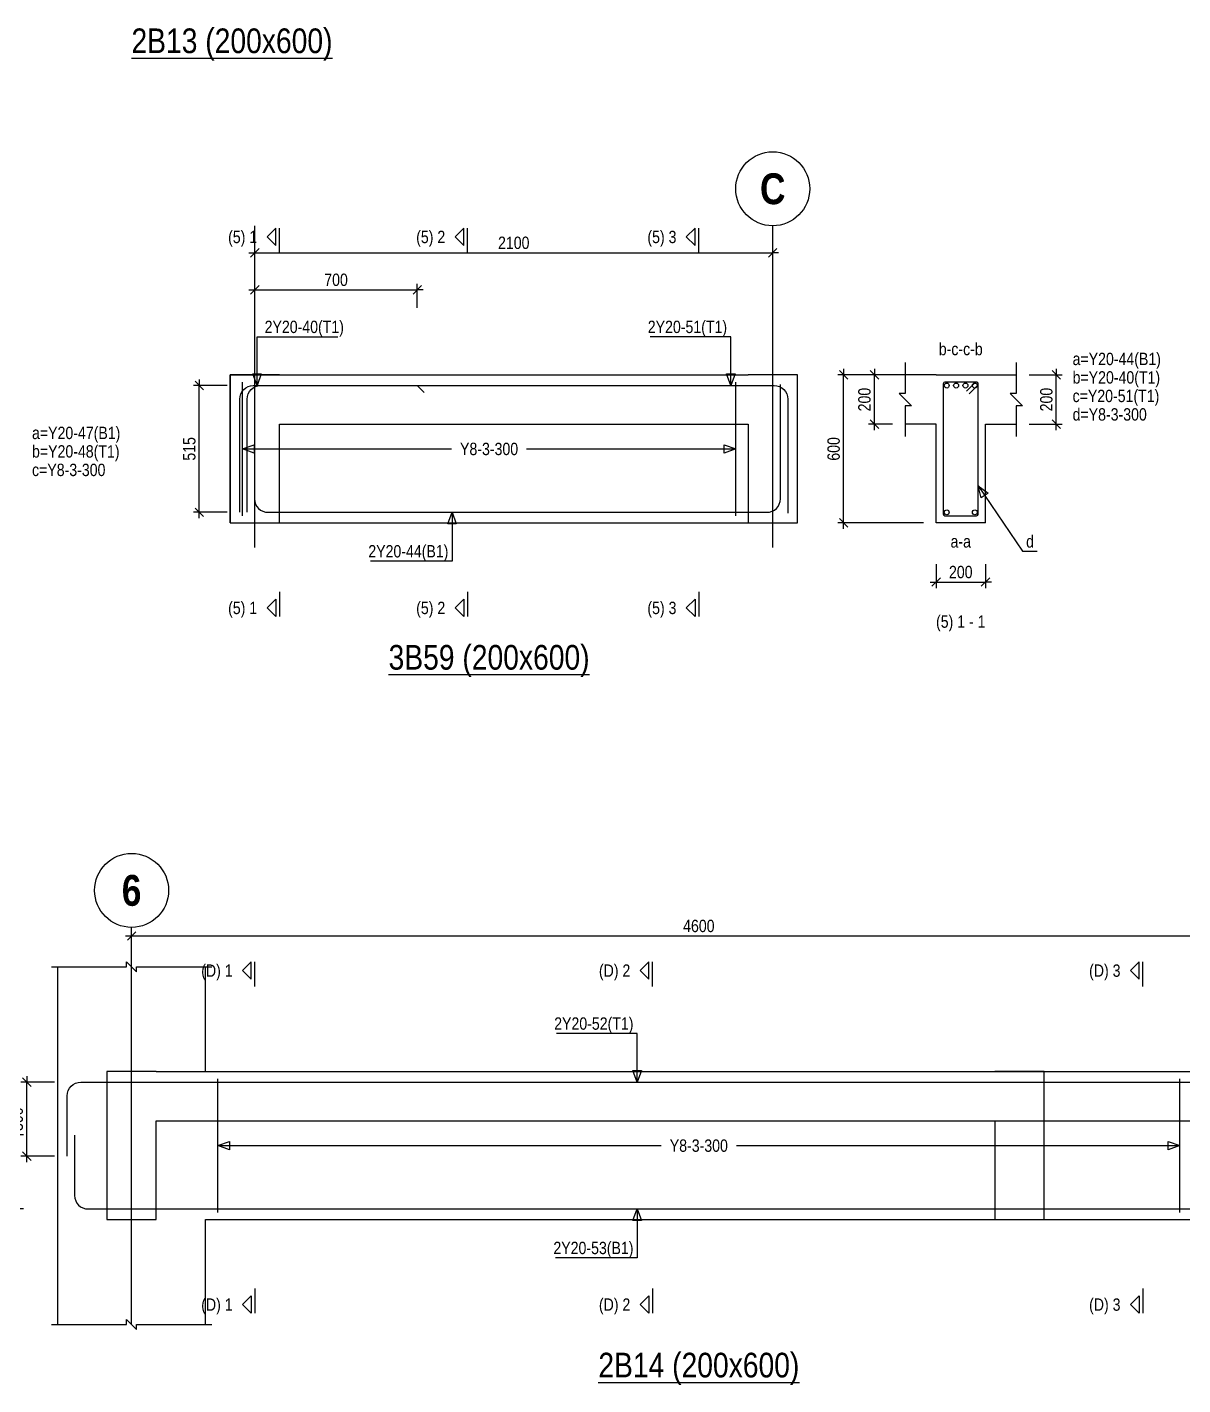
# Model space of a CAD drawing. Extents: x 0 to 206258, y -403073 to 0.
# Drawn here: x 48071 to 57443, y -263674 to -252664 of the extents above; entities that cross this region are included whole.
import ezdxf
from ezdxf.enums import TextEntityAlignment as Align
from ezdxf.lldxf.tags import DXFTag

# ---------------------------------------------------------------- set-up
doc = ezdxf.new("R2010")
doc.units = 0
doc.header["$LTSCALE"] = 1000
for name, color, linetype in [('Axis Circle(Dir 2)', 150, 'Continuous'), ('Axis Label(Dir 1)', 7, 'Continuous'), ('Axis Line(Dir 2)', 150, 'CENTER2'), ('Break Line', 5, 'Continuous'), ('Dimension Line', 5, 'Continuous'), ('Front Elevation Line', 40, 'Continuous'), ('Leader Line', 5, 'Continuous'), ('Link Line', 3, 'Continuous'), ('Rebar Kink', 4, 'Continuous'), ('Rebar Label', 6, 'Continuous'), ('Rebar Line', 7, 'Continuous'), ('Section Label', 1, 'Continuous'), ('Section Line', 1, 'Continuous'), ('Top Rebar Label', 6, 'Continuous'), ('Top Rebar Line', 7, 'Continuous')]:
    doc.layers.add(name, color=color, linetype=linetype)
for name, color, linetype, true_color in [('Back Elevation Line', 191, 'HIDDEN2', 0xd4aaff), ('Beam Label(D)', 94, 'Continuous', 0x008100), ('Beam Line(D)', 112, 'Continuous', 0x00bd5e), ('Link Label', 94, 'Continuous', 0x008100)]:
    doc.layers.add(name, color=color, linetype=linetype, true_color=true_color)
doc.styles.add('Axis Label(Dir 1)', font='ARIALNB.TTF', dxfattribs={"height": 250})
doc.styles.add('Beam Label(D)', font='ARIALN.TTF', dxfattribs={"height": 200})
doc.styles.add('Dimension Text', font='ARIALN.TTF', dxfattribs={"height": 100})
doc.styles.add('Link Label', font='ARIALN.TTF', dxfattribs={"height": 100})
doc.styles.add('Rebar Label', font='ARIALN.TTF', dxfattribs={"height": 100})
doc.styles.add('Section Label', font='ARIALN.TTF', dxfattribs={"height": 100})
doc.styles.add('Top Rebar Label', font='ARIALN.TTF', dxfattribs={"height": 100})
tags = doc.linetypes.add('CENTER2', pattern=[1.125, 0.75, -0.125, 0.125, -0.125]).pattern_tags.tags
tags[10:11] = [DXFTag(74, 4), DXFTag(75, 0), DXFTag(340, '0'), DXFTag(46, 0.0), DXFTag(50, 0.0), DXFTag(44, 0.0), DXFTag(45, 0.0)]
tags[8:9] = [DXFTag(74, 4), DXFTag(75, 0), DXFTag(340, '0'), DXFTag(46, 0.0), DXFTag(50, 0.0), DXFTag(44, 0.0), DXFTag(45, 0.0)]
tags[6:7] = [DXFTag(74, 4), DXFTag(75, 0), DXFTag(340, '0'), DXFTag(46, 0.0), DXFTag(50, 0.0), DXFTag(44, 0.0), DXFTag(45, 0.0)]
tags[4:5] = [DXFTag(74, 4), DXFTag(75, 0), DXFTag(340, '0'), DXFTag(46, 0.0), DXFTag(50, 0.0), DXFTag(44, 0.0), DXFTag(45, 0.0)]
tags = doc.linetypes.add('HIDDEN2', pattern=[0.1875, 0.125, -0.0625]).pattern_tags.tags
tags[6:7] = [DXFTag(74, 4), DXFTag(75, 0), DXFTag(340, '0'), DXFTag(46, 0.0), DXFTag(50, 0.0), DXFTag(44, 0.0), DXFTag(45, 0.0)]
tags[4:5] = [DXFTag(74, 4), DXFTag(75, 0), DXFTag(340, '0'), DXFTag(46, 0.0), DXFTag(50, 0.0), DXFTag(44, 0.0), DXFTag(45, 0.0)]
doc.dimstyles.new('BEAM', dxfattribs={"dimtxt": 100, "dimasz": 30, "dimexe": 48.3, "dimexo": 103.5, "dimgap": 30, "dimtad": 1, "dimtoh": 1, "dimdec": 1, "dimlfac": 0.5, "dimdsep": 46, "dimtxsty": 'Dimension Text', "dimblk": 'PCDIM_TICK', "dimcen": 0.09, "dimclrd": 5, "dimclre": 5, "dimclrt": 5, "dimadec": 1, "dimazin": 0, "dimtp": 1, "dimtm": 1, "dimtfac": 1, "dimtdec": 4, "dimtofl": 0, "dimtmove": 0, "dimatfit": 3, "dimfxl": 1, "dimtolj": 1, "dimtzin": 0, "dimarcsym": 0})

# ---------------------------------------------------------------- blocks, each defined once
blk = doc.blocks.new('PCDIM_TICK')
at = {"layer": 'Dimension Line', "color": 0, "transparency": 33554687}
for p, q in [((1.15, 1.15), (-1.15, -1.15)), ((1.61, 0), (0, 0))]:
    blk.add_line(p, q, dxfattribs=at)
blk = doc.blocks.new('*U3306')
at = {"layer": 'Dimension Line', "color": 5, "true_color": 0x0000ff, "transparency": 16777216}
for p, q in [((49917, -254941), (49917, -254746)), ((51235, -254941), (51235, -254746)), ((49917, -254794), (51235, -254794))]:
    blk.add_line(p, q, dxfattribs=at)
at = {"layer": 'Dimension Line', "color": 5, "true_color": 0x0000ff, "transparency": 16777216, "xscale": 30, "yscale": 30, "rotation": 180.0000000000004}
blk.add_blockref('PCDIM_TICK', (49917, -254794), dxfattribs=at)
at = {"layer": 'Dimension Line', "color": 5, "true_color": 0x0000ff, "transparency": 16777216, "xscale": 30, "yscale": 30}
blk.add_blockref('PCDIM_TICK', (51235, -254794), dxfattribs=at)
at = {"layer": 'Dimension Line', "color": 5, "true_color": 0x0000ff, "transparency": 16777216, "insert": (50576, -254764), "char_height": 100, "width": 180.83, "attachment_point": 8, "style": 'Dimension Text'}
blk.add_mtext('700', dxfattribs=at)
blk = doc.blocks.new('*U3307')
at = {"layer": 'Dimension Line', "color": 5, "true_color": 0x0000ff, "transparency": 16777216}
for p, q in [((49692, -255570), (49419, -255570)), ((49467, -256598), (49467, -255570)), ((49692, -256598), (49419, -256598))]:
    blk.add_line(p, q, dxfattribs=at)
at = {"layer": 'Dimension Line', "color": 5, "true_color": 0x0000ff, "transparency": 16777216, "xscale": 30, "yscale": 30}
for p, rotation in [((49467, -255570), 89.99999999999447), ((49467, -256598), 269.9999999999834)]:
    blk.add_blockref('PCDIM_TICK', p, dxfattribs=dict(at, rotation=rotation))
at = {"layer": 'Dimension Line', "color": 5, "true_color": 0x0000ff, "transparency": 16777216, "insert": (49437, -256084), "char_height": 100, "width": 182.37, "attachment_point": 8, "rotation": 90, "style": 'Dimension Text'}
blk.add_mtext('515', dxfattribs=at)
blk = doc.blocks.new('*U3308')
at = {"layer": 'Dimension Line', "color": 5, "true_color": 0x0000ff, "transparency": 16777216}
for p, q in [((49917, -254641), (49917, -254446)), ((54117, -254641), (54117, -254446)), ((49917, -254494), (54117, -254494))]:
    blk.add_line(p, q, dxfattribs=at)
at = {"layer": 'Dimension Line', "color": 5, "true_color": 0x0000ff, "transparency": 16777216, "xscale": 30, "yscale": 30, "rotation": 180.0000000000004}
blk.add_blockref('PCDIM_TICK', (49917, -254494), dxfattribs=at)
at = {"layer": 'Dimension Line', "color": 5, "true_color": 0x0000ff, "transparency": 16777216, "xscale": 30, "yscale": 30}
blk.add_blockref('PCDIM_TICK', (54117, -254494), dxfattribs=at)
at = {"layer": 'Dimension Line', "color": 5, "true_color": 0x0000ff, "transparency": 16777216, "insert": (52017, -254464), "char_height": 100, "width": 247.25, "attachment_point": 8, "style": 'Dimension Text'}
blk.add_mtext('2100', dxfattribs=at)
blk = doc.blocks.new('*U3309')
at = {"layer": 'Dimension Line', "color": 5, "true_color": 0x0000ff, "transparency": 16777216}
for p, q in [((56196, -255484), (56465, -255484)), ((56417, -255884), (56417, -255484)), ((56196, -255884), (56465, -255884))]:
    blk.add_line(p, q, dxfattribs=at)
at = {"layer": 'Dimension Line', "color": 5, "true_color": 0x0000ff, "transparency": 16777216, "xscale": 30, "yscale": 30}
for p, rotation in [((56417, -255484), 89.99999999999447), ((56417, -255884), 269.9999999999834)]:
    blk.add_blockref('PCDIM_TICK', p, dxfattribs=dict(at, rotation=rotation))
at = {"layer": 'Dimension Line', "color": 5, "true_color": 0x0000ff, "transparency": 16777216, "insert": (56387, -255684), "char_height": 100, "width": 182.77, "attachment_point": 8, "rotation": 90, "style": 'Dimension Text'}
blk.add_mtext('200', dxfattribs=at)
blk = doc.blocks.new('*U3310')
at = {"layer": 'Dimension Line', "color": 5, "true_color": 0x0000ff, "transparency": 16777216}
for p, q in [((55089, -255484), (54894, -255484)), ((54942, -255884), (54942, -255484)), ((55089, -255884), (54894, -255884))]:
    blk.add_line(p, q, dxfattribs=at)
at = {"layer": 'Dimension Line', "color": 5, "true_color": 0x0000ff, "transparency": 16777216, "xscale": 30, "yscale": 30}
for p, rotation in [((54942, -255484), 89.99999999999447), ((54942, -255884), 269.9999999999834)]:
    blk.add_blockref('PCDIM_TICK', p, dxfattribs=dict(at, rotation=rotation))
at = {"layer": 'Dimension Line', "color": 5, "true_color": 0x0000ff, "transparency": 16777216, "insert": (54912, -255684), "char_height": 100, "width": 182.77, "attachment_point": 8, "rotation": 90, "style": 'Dimension Text'}
blk.add_mtext('200', dxfattribs=at)
blk = doc.blocks.new('*U3311')
at = {"layer": 'Dimension Line', "color": 5, "true_color": 0x0000ff, "transparency": 16777216}
for p, q in [((55339, -255484), (54644, -255484)), ((54692, -256684), (54692, -255484)), ((55339, -256684), (54644, -256684))]:
    blk.add_line(p, q, dxfattribs=at)
at = {"layer": 'Dimension Line', "color": 5, "true_color": 0x0000ff, "transparency": 16777216, "xscale": 30, "yscale": 30}
for p, rotation in [((54692, -255484), 89.99999999999447), ((54692, -256684), 269.9999999999834)]:
    blk.add_blockref('PCDIM_TICK', p, dxfattribs=dict(at, rotation=rotation))
at = {"layer": 'Dimension Line', "color": 5, "true_color": 0x0000ff, "transparency": 16777216, "insert": (54662, -256084), "char_height": 100, "width": 181.97, "attachment_point": 8, "rotation": 90, "style": 'Dimension Text'}
blk.add_mtext('600', dxfattribs=at)
blk = doc.blocks.new('*U3312')
at = {"layer": 'Dimension Line', "color": 5, "true_color": 0x0000ff, "transparency": 16777216}
for p, q in [((55442, -257018), (55442, -257213)), ((55842, -257018), (55842, -257213)), ((55442, -257164), (55842, -257164))]:
    blk.add_line(p, q, dxfattribs=at)
at = {"layer": 'Dimension Line', "color": 5, "true_color": 0x0000ff, "transparency": 16777216, "xscale": 30, "yscale": 30, "rotation": 180.0000000000004}
blk.add_blockref('PCDIM_TICK', (55442, -257164), dxfattribs=at)
at = {"layer": 'Dimension Line', "color": 5, "true_color": 0x0000ff, "transparency": 16777216, "xscale": 30, "yscale": 30}
blk.add_blockref('PCDIM_TICK', (55842, -257164), dxfattribs=at)
at = {"layer": 'Dimension Line', "color": 5, "true_color": 0x0000ff, "transparency": 16777216, "insert": (55642, -257134), "char_height": 100, "width": 182.77, "attachment_point": 8, "style": 'Dimension Text'}
blk.add_mtext('200', dxfattribs=at)
blk = doc.blocks.new('*U3375')
at = {"layer": 'Dimension Line', "color": 5, "true_color": 0x0000ff, "transparency": 16777216}
for p, q in [((48292, -261220), (48020, -261220)), ((48068, -261820), (48068, -261220)), ((48292, -261820), (48020, -261820))]:
    blk.add_line(p, q, dxfattribs=at)
at = {"layer": 'Dimension Line', "color": 5, "true_color": 0x0000ff, "transparency": 16777216, "xscale": 30, "yscale": 30}
for p, rotation in [((48068, -261220), 89.99999999999447), ((48068, -261820), 269.9999999999834)]:
    blk.add_blockref('PCDIM_TICK', p, dxfattribs=dict(at, rotation=rotation))
at = {"layer": 'Dimension Line', "color": 5, "true_color": 0x0000ff, "transparency": 16777216, "insert": (48038, -261520), "char_height": 100, "width": 181.5, "attachment_point": 8, "rotation": 90, "style": 'Dimension Text'}
blk.add_mtext('300', dxfattribs=at)
blk = doc.blocks.new('*U3376')
at = {"layer": 'Dimension Line', "color": 5, "true_color": 0x0000ff, "transparency": 16777216}
for p, q in [((48042, -261648), (47770, -261648)), ((47818, -262248), (47818, -261648)), ((48042, -262248), (47770, -262248))]:
    blk.add_line(p, q, dxfattribs=at)
at = {"layer": 'Dimension Line', "color": 5, "true_color": 0x0000ff, "transparency": 16777216, "xscale": 30, "yscale": 30}
for p, rotation in [((47818, -261648), 89.99999999999447), ((47818, -262248), 269.9999999999834)]:
    blk.add_blockref('PCDIM_TICK', p, dxfattribs=dict(at, rotation=rotation))
at = {"layer": 'Dimension Line', "color": 5, "true_color": 0x0000ff, "transparency": 16777216, "insert": (47788, -261948), "char_height": 100, "width": 181.5, "attachment_point": 8, "rotation": 90, "style": 'Dimension Text'}
blk.add_mtext('300', dxfattribs=at)
blk = doc.blocks.new('*U3377')
at = {"layer": 'Dimension Line', "color": 5, "true_color": 0x0000ff, "transparency": 16777216}
for p, q in [((48918, -260181), (48918, -259986)), ((48918, -260034), (58118, -260034)), ((58118, -260181), (58118, -259986))]:
    blk.add_line(p, q, dxfattribs=at)
at = {"layer": 'Dimension Line', "color": 5, "true_color": 0x0000ff, "transparency": 16777216, "xscale": 30, "yscale": 30, "rotation": 180.0000000000004}
blk.add_blockref('PCDIM_TICK', (48918, -260034), dxfattribs=at)
at = {"layer": 'Dimension Line', "color": 5, "true_color": 0x0000ff, "transparency": 16777216, "xscale": 30, "yscale": 30}
blk.add_blockref('PCDIM_TICK', (58118, -260034), dxfattribs=at)
at = {"layer": 'Dimension Line', "color": 5, "true_color": 0x0000ff, "transparency": 16777216, "insert": (53518, -260004), "char_height": 100, "width": 249.2, "attachment_point": 8, "style": 'Dimension Text'}
blk.add_mtext('4600', dxfattribs=at)

msp = doc.modelspace()

# ---------------------------------------------------------------- linework, layer by layer
at = {"layer": 'Axis Circle(Dir 2)', "transparency": 33554687}
for centre in [(54117.055, -253974.284), (48917.965, -259664.284)]:
    msp.add_circle(centre, 300, dxfattribs=at)
at = {"layer": 'Axis Line(Dir 2)', "transparency": 33554687}
for points in [[(49917.055, -256884.284), (49917.055, -254274.284)], [(54117.055, -256884.284), (54117.055, -254274.284)], [(48917.965, -263184.284), (48917.965, -259964.284)]]:
    msp.add_lwpolyline(points, dxfattribs=at)
at = {"layer": 'Back Elevation Line', "transparency": 33554687}
for points in [[(50117.055, -255484.284), (49717.055, -255484.284)], [(49717.055, -255484.284), (49717.055, -256684.284)], [(50117.055, -255484.284), (49717.055, -255484.284)], [(49717.055, -255484.284), (49717.055, -256684.284)], [(50117.055, -255484.284), (49717.055, -255484.284)], [(49717.055, -255484.284), (49717.055, -256684.284)], [(50117.055, -255484.284), (53917.055, -255484.284)], [(54317.055, -255484.284), (53917.055, -255484.284)], [(54317.055, -255484.284), (53917.055, -255484.284)], [(54317.055, -256684.284), (54317.055, -255484.284)], [(54317.055, -256684.284), (54317.055, -255484.284)], [(50117.055, -256684.284), (50117.055, -255884.284)], [(50117.055, -256684.284), (50117.055, -255884.284)], [(50117.055, -256684.284), (50117.055, -255884.284)], [(50117.055, -255884.284), (53917.055, -255884.284)], [(53917.055, -255884.284), (53917.055, -256684.284)], [(53917.055, -255884.284), (53917.055, -256684.284)], [(49717.055, -256684.284), (50117.055, -256684.284)], [(49717.055, -256684.284), (50117.055, -256684.284)], [(49717.055, -256684.284), (50117.055, -256684.284)], [(53917.055, -256684.284), (54317.055, -256684.284)], [(53917.055, -256684.284), (54317.055, -256684.284)], [(49117.965, -261134.284), (48717.965, -261134.284)], [(48717.965, -261134.284), (48717.965, -262334.284)], [(49117.965, -261134.284), (55917.965, -261134.284)], [(56317.965, -261134.284), (55917.965, -261134.284)], [(56317.965, -262334.284), (56317.965, -261134.284)], [(49117.965, -262334.284), (49117.965, -261534.284)], [(49117.965, -261534.284), (55917.965, -261534.284)], [(55917.965, -261534.284), (55917.965, -262334.284)], [(48717.965, -262334.284), (49117.965, -262334.284)], [(55917.965, -262334.284), (56317.965, -262334.284)]]:
    msp.add_lwpolyline(points, dxfattribs=at)
at = {"layer": 'Beam Line(D)', "transparency": 33554687}
for points in [[(49717.055, -255484.284), (53917.055, -255484.284)], [(49717.055, -256684.284), (49717.055, -255484.284)], [(54317.055, -255484.284), (53917.055, -255484.284)], [(54317.055, -256684.284), (54317.055, -255484.284)], [(55442.055, -255484.284), (55192.055, -255484.284)], [(55442.055, -255484.284), (55842.055, -255484.284)], [(55442.055, -255484.284), (55442.055, -255484.284)], [(55842.055, -255484.284), (55842.055, -255484.284)], [(55842.055, -255484.284), (56092.055, -255484.284)], [(55842.055, -256684.284), (55442.055, -256684.284), (55442.055, -255884.284), (55192.055, -255884.284)], [(55842.055, -256684.284), (55842.055, -255884.284), (56092.055, -255884.284)], [(49717.055, -256684.284), (53917.055, -256684.284)], [(53917.055, -256684.284), (54317.055, -256684.284)], [(48317.965, -260284.284), (48317.965, -261134.284)], [(49517.965, -261134.284), (49517.965, -260284.284)], [(48317.965, -261134.284), (48317.965, -263184.284)], [(49517.965, -261134.284), (57517.965, -261134.284)], [(49517.965, -263184.284), (49517.965, -262334.284)], [(49517.965, -262334.284), (57517.965, -262334.284)]]:
    msp.add_lwpolyline(points, dxfattribs=at)
at = {"layer": 'Break Line', "transparency": 33554687}
for points in [[(55192.055, -255384.284), (55192.055, -255634.284), (55142.055, -255634.284), (55242.055, -255734.284), (55192.055, -255734.284), (55192.055, -255984.284)], [(56092.055, -255384.284), (56092.055, -255634.284), (56042.055, -255634.284), (56142.055, -255734.284), (56092.055, -255734.284), (56092.055, -255984.284)], [(48267.965, -260284.284), (48877.965, -260284.284), (48877.965, -260244.284), (48957.965, -260324.284), (48957.965, -260284.284), (49567.965, -260284.284)], [(48267.965, -263184.284), (48877.965, -263184.284), (48877.965, -263144.284), (48957.965, -263224.284), (48957.965, -263184.284), (49567.965, -263184.284)]]:
    msp.add_lwpolyline(points, dxfattribs=at)
at = {"layer": 'Front Elevation Line', "transparency": 33554687}
for points in [[(50117.055, -255484.284), (49717.055, -255484.284)], [(49717.055, -255484.284), (49717.055, -256684.284)], [(50117.055, -255484.284), (53917.055, -255484.284)], [(54317.055, -255484.284), (53917.055, -255484.284)], [(54317.055, -256684.284), (54317.055, -255484.284)], [(50117.055, -256684.284), (50117.055, -255884.284)], [(50117.055, -255884.284), (53917.055, -255884.284)], [(53917.055, -255884.284), (53917.055, -256684.284)], [(49717.055, -256684.284), (50117.055, -256684.284)], [(53917.055, -256684.284), (54317.055, -256684.284)], [(49117.965, -261134.284), (48717.965, -261134.284)], [(48717.965, -261134.284), (48717.965, -262334.284)], [(49117.965, -261134.284), (57917.965, -261134.284)], [(49117.965, -262334.284), (49117.965, -261534.284)], [(49117.965, -261534.284), (57917.965, -261534.284)], [(48717.965, -262334.284), (49117.965, -262334.284)]]:
    msp.add_lwpolyline(points, dxfattribs=at)
at = {"layer": 'Leader Line', "transparency": 33554687}
for points in [[(49935.055, -255570.284), (49935.055, -255174.284), (50590.046, -255174.284)], [(53777.055, -255570.284), (53777.055, -255174.284), (53122.063, -255174.284)], [(49900.853, -255476.314), (49969.257, -255476.314), (49935.055, -255570.284), (49900.853, -255476.314)], [(53742.853, -255476.314), (53811.257, -255476.314), (53777.055, -255570.284), (53742.853, -255476.314)], [(49817.055, -256084.284), (49911.024, -256050.082), (49911.024, -256118.486), (49817.055, -256084.284), (51512.411, -256084.284)], [(52121.699, -256084.284), (53817.055, -256084.284), (53723.085, -256118.486), (53723.085, -256050.082), (53817.055, -256084.284)], [(55864.995, -256443.009), (55808.311, -256481.297), (55784.055, -256384.284), (55864.995, -256443.009)], [(55784.055, -256384.284), (56142.055, -256914.284), (56262.866, -256914.284)], [(51517.054, -256598.284), (51517.054, -256994.284), (50854.381, -256994.284)], [(51551.256, -256692.253), (51482.852, -256692.253), (51517.054, -256598.284), (51551.256, -256692.253)], [(53017.965, -261220.284), (53017.965, -260824.284), (52362.973, -260824.284)], [(52983.763, -261126.314), (53052.167, -261126.314), (53017.965, -261220.284), (52983.763, -261126.314)], [(49617.965, -261734.284), (49711.934, -261700.082), (49711.934, -261768.486), (49617.965, -261734.284), (53213.321, -261734.284)], [(53822.609, -261734.284), (57417.965, -261734.284), (57323.995, -261768.486), (57323.995, -261700.082), (57417.965, -261734.284)], [(53017.965, -262248.284), (53017.965, -262644.284), (52355.291, -262644.284)], [(53052.167, -262342.253), (52983.763, -262342.253), (53017.965, -262248.284), (53052.167, -262342.253)]]:
    msp.add_lwpolyline(points, dxfattribs=at)
at = {"layer": 'Link Line', "transparency": 33554687}
for p, q in [((49817.055, -256626.284), (49817.055, -255542.284)), ((53817.055, -256626.284), (53817.055, -255542.284)), ((49617.965, -262276.284), (49617.965, -261192.284)), ((57417.965, -262276.284), (57417.965, -261192.284))]:
    msp.add_line(p, q, dxfattribs=at)
msp.add_lwpolyline([(55709.243, -255636.894), (55779.954, -255566.183, 0.668178638), (55770.055, -255542.284), (55514.055, -255542.284, 0.414213562), (55500.055, -255556.284), (55500.055, -256612.284, 0.414213562), (55514.055, -256626.284), (55770.055, -256626.284, 0.414213562), (55784.055, -256612.284), (55784.055, -255556.284, 0.668178638), (55760.155, -255546.384), (55689.444, -255617.095)], format="xyb", dxfattribs=at)
at = {"layer": 'Rebar Kink', "transparency": 33554687}
msp.add_line((51291.623, -255626.852), (51235.055, -255570.284), dxfattribs=at)
at = {"layer": 'Rebar Line', "transparency": 33554687}
for points in [[(49915.055, -255570.284), (49915.055, -256488.328, 0.414213562), (50025.01, -256598.284), (54069.099, -256598.284, 0.414213543), (54179.055, -256488.328), (54179.055, -255562.284)], [(48455.965, -261648.284), (48455.965, -262138.328, 0.414213562), (48565.92, -262248.284), (58470.009, -262248.284, 0.414213562), (58579.965, -262138.328), (58579.965, -261648.284)]]:
    msp.add_lwpolyline(points, format="xyb", dxfattribs=at)
for centre in [(55528.055, -255570.284), (55604.055, -255570.284), (55680.055, -255570.284), (55756.055, -255570.284), (55528.055, -256598.284), (55756.055, -256598.284)]:
    msp.add_circle(centre, 20, dxfattribs=at)
at = {"layer": 'Section Line', "transparency": 33554687}
for points in [[(50087.055, -254294.284), (50016.344, -254364.994), (50087.055, -254435.705), (50087.055, -254294.284)], [(50117.055, -254494.284), (50117.055, -254294.284)], [(51612.055, -254294.284), (51541.344, -254364.994), (51612.055, -254435.705), (51612.055, -254294.284)], [(51642.055, -254494.284), (51642.055, -254294.284)], [(53487.054, -254294.284), (53416.344, -254364.994), (53487.054, -254435.705), (53487.054, -254294.284)], [(53517.054, -254494.284), (53517.054, -254294.284)], [(50087.055, -257444.284), (50087.055, -257444.284), (50016.344, -257373.573), (50087.055, -257302.862), (50087.055, -257444.284)], [(50117.055, -257244.284), (50117.055, -257444.284)], [(51612.055, -257444.284), (51612.055, -257444.284), (51541.344, -257373.573), (51612.055, -257302.862), (51612.055, -257444.284)], [(51642.055, -257244.284), (51642.055, -257444.284)], [(53487.054, -257444.284), (53487.054, -257444.284), (53416.344, -257373.573), (53487.054, -257302.862), (53487.054, -257444.284)], [(53517.054, -257244.284), (53517.054, -257444.284)], [(49887.965, -260244.284), (49817.254, -260314.994), (49887.965, -260385.705), (49887.965, -260244.284)], [(49917.965, -260444.284), (49917.965, -260244.284)], [(53112.965, -260244.284), (53042.254, -260314.994), (53112.965, -260385.705), (53112.965, -260244.284)], [(53142.965, -260444.284), (53142.965, -260244.284)], [(57087.964, -260244.284), (57017.254, -260314.994), (57087.964, -260385.705), (57087.964, -260244.284)], [(57117.964, -260444.284), (57117.964, -260244.284)], [(49917.965, -262894.284), (49917.965, -263094.284)], [(53142.965, -262894.284), (53142.965, -263094.284)], [(57117.964, -262894.284), (57117.964, -263094.284)], [(49887.965, -263094.284), (49887.965, -263094.284), (49817.254, -263023.573), (49887.965, -262952.862), (49887.965, -263094.284)], [(53112.965, -263094.284), (53112.965, -263094.284), (53042.254, -263023.573), (53112.965, -262952.862), (53112.965, -263094.284)], [(57087.964, -263094.284), (57087.964, -263094.284), (57017.254, -263023.573), (57087.964, -262952.862), (57087.964, -263094.284)]]:
    msp.add_lwpolyline(points, dxfattribs=at)
at = {"layer": 'Top Rebar Line', "transparency": 33554687}
for points in [[(49795.055, -256598.284), (49795.055, -255680.239, -0.414213562), (49905.01, -255570.284), (51235.055, -255570.284)], [(49855.055, -256598.284), (49855.055, -255680.239, -0.414213562), (49965.01, -255570.284), (54129.099, -255570.284, -0.414213562), (54239.055, -255680.239), (54239.055, -256606.284)], [(48395.965, -261820.284), (48395.965, -261330.239, -0.414213562), (48505.92, -261220.284), (58530.009, -261220.284, -0.414213562), (58639.965, -261330.239), (58639.965, -261820.284)]]:
    msp.add_lwpolyline(points, format="xyb", dxfattribs=at)

# ---------------------------------------------------------------- texts
at = {"layer": 'Axis Label(Dir 1)', "transparency": 33554687, "style": 'Axis Label(Dir 1)'}
for s, p in [('C', (54117.055, -253974.284)), ('6', (48917.965, -259664.284))]:
    msp.add_text(s, height=250, dxfattribs=at).set_placement(p, align=Align.MIDDLE_CENTER)
at = {"layer": 'Beam Label(D)', "transparency": 33554687, "style": 'Beam Label(D)'}
for s, p in [('%%U2B13 (200x600)', (49732.064, -252674.284)), ('%%U3B59 (200x600)', (51817.055, -257674.284)), ('%%U2B14 (200x600)', (53517.965, -263414.284))]:
    msp.add_text(s, height=200, dxfattribs=at).set_placement(p, align=Align.TOP_CENTER)
at = {"layer": 'Link Label', "transparency": 33554687, "style": 'Link Label'}
for s, p in [(' d=Y8-3-300', (56517.055, -255854.284)), (' c=Y8-3-300', (48078.624, -256304.284)), ('d', (56172.055, -256884.284))]:
    msp.add_text(s, height=100, dxfattribs=at).set_placement(p)
for p in [(51817.055, -256084.284), (53517.965, -261734.284)]:
    msp.add_text('Y8-3-300', height=100, dxfattribs=at).set_placement(p, align=Align.MIDDLE_CENTER)
at = {"layer": 'Rebar Label', "transparency": 33554687, "style": 'Rebar Label'}
for s, p in [('b-c-c-b', (55642.055, -255354.284)), ('a-a', (55642.055, -256914.284))]:
    msp.add_text(s, height=100, dxfattribs=at).set_placement(p, align=Align.BOTTOM_CENTER)
for s, p in [(' a=Y20-44(B1)', (56517.055, -255404.284)), (' a=Y20-47(B1)', (48078.624, -256004.284))]:
    msp.add_text(s, height=100, dxfattribs=at).set_placement(p)
for s, p in [(' 2Y20-44(B1)', (51487.054, -256964.284)), (' 2Y20-53(B1)', (52987.965, -262614.284))]:
    msp.add_text(s, height=100, dxfattribs=at).set_placement(p, align=Align.RIGHT)
at = {"layer": 'Section Label', "transparency": 33554687, "style": 'Section Label'}
for s, p in [('(5) 1', (49936.344, -254364.994)), ('(5) 2', (51461.344, -254364.994)), ('(5) 3', (53336.344, -254364.994)), ('(5) 1', (49936.344, -257373.573)), ('(5) 2', (51461.344, -257373.573)), ('(5) 3', (53336.344, -257373.573)), ('(D) 1', (49737.254, -260314.994)), ('(D) 2', (52962.254, -260314.994)), ('(D) 3', (56937.254, -260314.994)), ('(D) 1', (49737.254, -263023.573)), ('(D) 2', (52962.254, -263023.573)), ('(D) 3', (56937.254, -263023.573))]:
    msp.add_text(s, height=100, dxfattribs=at).set_placement(p, align=Align.MIDDLE_RIGHT)
msp.add_text('(5) 1 - 1', height=100, dxfattribs=at).set_placement((55642.055, -257564.284), align=Align.BOTTOM_CENTER)
at = {"layer": 'Top Rebar Label', "transparency": 33554687, "style": 'Top Rebar Label'}
for s, p in [(' 2Y20-40(T1)', (49965.055, -255144.284)), (' b=Y20-40(T1)', (56517.055, -255554.284)), (' c=Y20-51(T1)', (56517.055, -255704.284)), (' b=Y20-48(T1)', (48078.624, -256154.284))]:
    msp.add_text(s, height=100, dxfattribs=at).set_placement(p)
for s, p in [(' 2Y20-51(T1)', (53747.055, -255144.284)), (' 2Y20-52(T1)', (52987.965, -260794.284))]:
    msp.add_text(s, height=100, dxfattribs=at).set_placement(p, align=Align.RIGHT)

# ---------------------------------------------------------------- dimensions: what is measured, and where the dimension line sits
at = {"layer": 'Dimension Line', "transparency": 33554687}
for base, p1, p2, text, picture, middle in [((52017.055, -254494.284), (49917.055, -254744.284), (54117.055, -254744.284), '2100', '*U3308', (52017.055, -254494.284)), ((50576.055, -254794.284), (49917.055, -255044.284), (51235.055, -255044.284), '700', '*U3306', (50576.055, -254794.284)), ((55642.055, -257164.284), (55442.055, -256914.284), (55842.055, -256914.284), '200', '*U3312', (55642.055, -257164.284)), ((53517.965, -260034.284), (48917.965, -260284.284), (58117.965, -260284.284), '4600', '*U3377', (53517.965, -260034.284))]:
    dim = msp.add_linear_dim(base=base, p1=p1, p2=p2, text=text, dimstyle='BEAM', override={"dimscale": 1, "dimtxt": 100, "dimasz": 30, "dimexe": 48.3, "dimexo": 103.5, "dimgap": 30, "dimtad": 1, "dimtih": 0, "dimdec": 1, "dimlfac": 0.5, "dimzin": 8, "dimlunit": 2, "dimpost": '', "dimtxsty": 'Dimension Text', "dimblk": 'PCDIM_TICK', "dimse1": 0, "dimse2": 0, "dimsd2": 0, "dimclrd": 5, "dimclre": 5, "dimclrt": 5, "dimaunit": 0, "dimadec": 1, "dimazin": 0, "dimtol": 0, "dimtp": 1, "dimtm": 1, "dimtmove": 0}, dxfattribs=at)
    dim.commit()
    dim.dimension.update_dxf_attribs({"geometry": picture, "text_midpoint": middle})
for base, p1, p2, text, picture, middle in [((54692.055, -256084.284), (55442.055, -256684.284), (55442.055, -255484.284), '600', '*U3311', (54692.055, -256084.284)), ((54942.055, -255684.284), (55192.055, -255884.284), (55192.055, -255484.284), '200', '*U3310', (54942.055, -255684.284)), ((56417.055, -255684.284), (56092.055, -255884.284), (56092.055, -255484.284), '200', '*U3309', (56417.055, -255684.284)), ((49467.055, -256084.284), (49795.055, -256598.284), (49795.055, -255570.284), '515', '*U3307', (49467.055, -256084.284)), ((48067.965, -261520.284), (48395.965, -261820.284), (48395.965, -261220.284), '300', '*U3375', (48067.965, -261520.284)), ((47817.965, -261948.284), (48145.965, -262248.284), (48145.965, -261648.284), '300', '*U3376', (47817.965, -261948.284))]:
    dim = msp.add_linear_dim(base=base, p1=p1, p2=p2, angle=90, text=text, dimstyle='BEAM', override={"dimscale": 1, "dimtxt": 100, "dimasz": 30, "dimexe": 48.3, "dimexo": 103.5, "dimgap": 30, "dimtad": 1, "dimtih": 0, "dimdec": 1, "dimlfac": 0.5, "dimzin": 8, "dimlunit": 2, "dimpost": '', "dimtxsty": 'Dimension Text', "dimblk": 'PCDIM_TICK', "dimse1": 0, "dimse2": 0, "dimsd2": 0, "dimclrd": 5, "dimclre": 5, "dimclrt": 5, "dimaunit": 0, "dimadec": 1, "dimazin": 0, "dimtol": 0, "dimtp": 1, "dimtm": 1, "dimtmove": 0}, dxfattribs=at)
    dim.commit()
    dim.dimension.update_dxf_attribs({"geometry": picture, "text_midpoint": middle})

doc.saveas('drawing.dxf')
